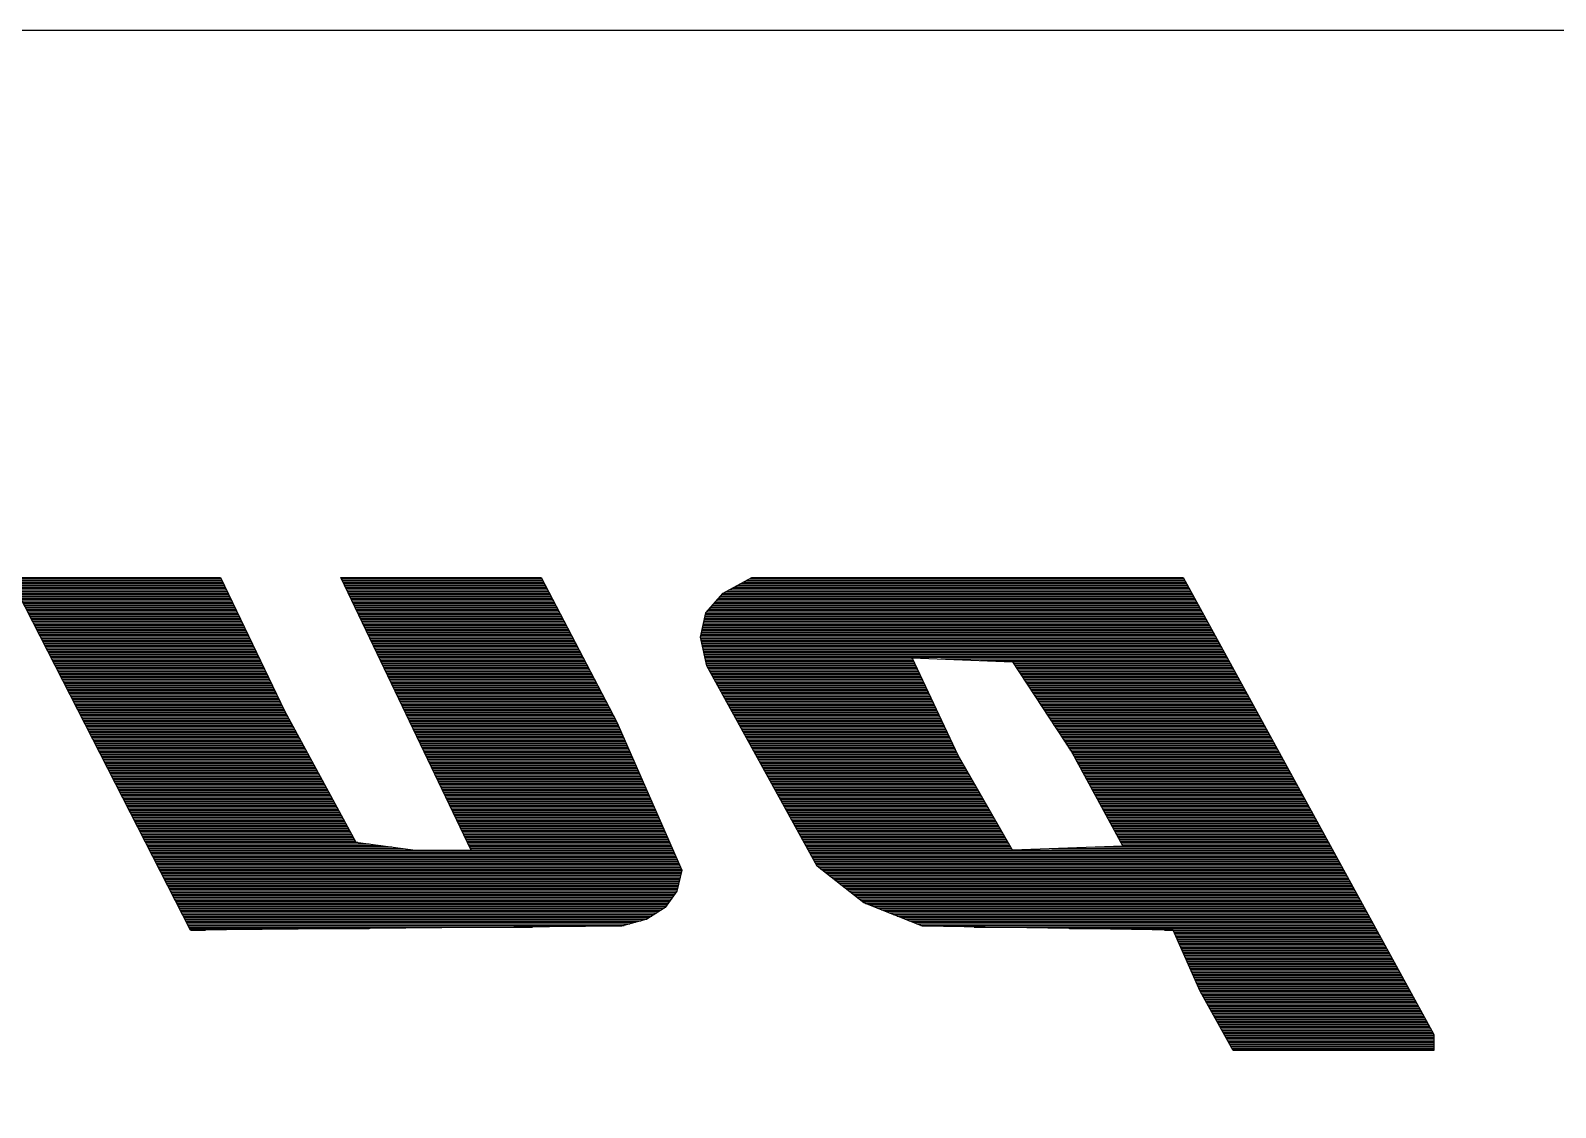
# Model space of a CAD drawing. Extents: x -25 to 108, y -8 to 51.
# Drawn here: x 42.394 to 46.741, y 31.929 to 35 of the extents above; entities that cross this region are included whole.
import ezdxf

# ---------------------------------------------------------------- set-up
doc = ezdxf.new("R2010")
doc.units = 0
doc.layers.add('BG_OUTLINE', color=1, linetype='CONTINUOUS')
doc.layers.add('BG_SILKBOTTOM20240221', color=40, linetype='CONTINUOUS')

msp = doc.modelspace()

# ---------------------------------------------------------------- linework, layer by layer
at = {"layer": 'BG_OUTLINE'}
msp.add_lwpolyline([(0.007874, 2.999994, 0.414214), (3.007868, 0), (88.507824, 0, 0.414214), (91.507818, 2.999994), (91.507818, 10.500106), (84.807806, 10.500106), (84.807806, 24.500078), (91.507818, 24.500078), (91.507818, 31.999936, 0.414214), (88.507824, 34.99993), (3.007868, 34.99993, 0.414214), (0.007874, 31.999936), (0.007874, 3.999992)], format="xyb", close=True, dxfattribs=at)
at = {"layer": 'BG_SILKBOTTOM20240221'}
for points in [[(42.335704, 33.440116), (42.935906, 33.440116)], [(42.850308, 32.43453), (42.335704, 33.440116)], [(42.337736, 33.436306), (42.937684, 33.436306)], [(42.340276, 33.431988), (42.939716, 33.431988)], [(42.935906, 33.440116), (43.118024, 33.060386)], [(43.27906, 33.440116), (43.850306, 33.440116)], [(43.650408, 32.663384), (43.27906, 33.440116)], [(43.281092, 33.436306), (43.852084, 33.436306)], [(43.283124, 33.431988), (43.85437, 33.431988)], [(43.850306, 33.440116), (44.065444, 33.027874)], [(44.368466, 33.395666), (44.450508, 33.440116)], [(44.435268, 33.431988), (45.683678, 33.431988)], [(44.44365, 33.436306), (45.681138, 33.436306)], [(44.450508, 33.440116), (45.679614, 33.440116)], [(45.679614, 33.440116), (46.394116, 32.137858)], [(42.342308, 33.427416), (42.941748, 33.427416)], [(42.344594, 33.423098), (42.944034, 33.423098)], [(42.347134, 33.418526), (42.946066, 33.418526)], [(42.349166, 33.413954), (42.948098, 33.413954)], [(42.351452, 33.409636), (42.95013, 33.409636)], [(42.353992, 33.405064), (42.95267, 33.405064)], [(42.356024, 33.400746), (42.954702, 33.400746)], [(42.358564, 33.396174), (42.956734, 33.396174)], [(42.360596, 33.391602), (42.95902, 33.391602)], [(42.362882, 33.387284), (42.961052, 33.387284)], [(43.285156, 33.427416), (43.85691, 33.427416)], [(43.287442, 33.423098), (43.858942, 33.423098)], [(43.289474, 33.418526), (43.861228, 33.418526)], [(43.291506, 33.413954), (43.863768, 33.413954)], [(43.293538, 33.409636), (43.866308, 33.409636)], [(43.296078, 33.405064), (43.86834, 33.405064)], [(43.29811, 33.400746), (43.870626, 33.400746)], [(43.300142, 33.396174), (43.873166, 33.396174)], [(43.302174, 33.391602), (43.875452, 33.391602)], [(43.30446, 33.387284), (43.877484, 33.387284)], [(44.319698, 33.339278), (44.368466, 33.395666)], [(44.360846, 33.387284), (45.708316, 33.387284)], [(44.36491, 33.391602), (45.70603, 33.391602)], [(44.368974, 33.396174), (45.70349, 33.396174)], [(44.377356, 33.400746), (45.701204, 33.400746)], [(44.385484, 33.405064), (45.698664, 33.405064)], [(44.39412, 33.409636), (45.696124, 33.409636)], [(44.402248, 33.413954), (45.693838, 33.413954)], [(44.410376, 33.418526), (45.691298, 33.418526)], [(44.419012, 33.423098), (45.689012, 33.423098)], [(44.42714, 33.427416), (45.686472, 33.427416)], [(42.365422, 33.382712), (42.963084, 33.382712)], [(42.367454, 33.378394), (42.965116, 33.378394)], [(42.36974, 33.373822), (42.967656, 33.373822)], [(42.37228, 33.36925), (42.969688, 33.36925)], [(42.374312, 33.364932), (42.97172, 33.364932)], [(42.376852, 33.36036), (42.97426, 33.36036)], [(42.378884, 33.356042), (42.976292, 33.356042)], [(42.38117, 33.35147), (42.978324, 33.35147)], [(42.38371, 33.346898), (42.980356, 33.346898)], [(43.306492, 33.382712), (43.880024, 33.382712)], [(43.308524, 33.378394), (43.882564, 33.378394)], [(43.310556, 33.373822), (43.88485, 33.373822)], [(43.313096, 33.36925), (43.886882, 33.36925)], [(43.315128, 33.364932), (43.889422, 33.364932)], [(43.31716, 33.36036), (43.891708, 33.36036)], [(43.3197, 33.356042), (43.89374, 33.356042)], [(43.321732, 33.35147), (43.89628, 33.35147)], [(43.323764, 33.346898), (43.89882, 33.346898)], [(44.326302, 33.346898), (45.730414, 33.346898)], [(44.329858, 33.35147), (45.727874, 33.35147)], [(44.333922, 33.356042), (45.725588, 33.356042)], [(44.337732, 33.36036), (45.723048, 33.36036)], [(44.341796, 33.364932), (45.720508, 33.364932)], [(44.345352, 33.36925), (45.718222, 33.36925)], [(44.349416, 33.373822), (45.715682, 33.373822)], [(44.352972, 33.378394), (45.713396, 33.378394)], [(44.357036, 33.382712), (45.710856, 33.382712)], [(42.385742, 33.34258), (42.982642, 33.34258)], [(42.388028, 33.338008), (42.984674, 33.338008)], [(42.390568, 33.33369), (42.986706, 33.33369)], [(42.3926, 33.329118), (42.988738, 33.329118)], [(42.39514, 33.324546), (42.991278, 33.324546)], [(42.397172, 33.320228), (42.99331, 33.320228)], [(42.399458, 33.315656), (42.995342, 33.315656)], [(42.401998, 33.311338), (42.997628, 33.311338)], [(42.40403, 33.306766), (42.99966, 33.306766)], [(42.406316, 33.302194), (43.001692, 33.302194)], [(43.325796, 33.34258), (43.901106, 33.34258)], [(43.328082, 33.338008), (43.903138, 33.338008)], [(43.330114, 33.33369), (43.905678, 33.33369)], [(43.332146, 33.329118), (43.907964, 33.329118)], [(43.334178, 33.324546), (43.910504, 33.324546)], [(43.336718, 33.320228), (43.912536, 33.320228)], [(43.33875, 33.315656), (43.915076, 33.315656)], [(43.340782, 33.311338), (43.917362, 33.311338)], [(43.342814, 33.306766), (43.919902, 33.306766)], [(43.3451, 33.302194), (43.921934, 33.302194)], [(44.304204, 33.27019), (44.319698, 33.339278)], [(44.311316, 33.302194), (45.755052, 33.302194)], [(44.312332, 33.306766), (45.752258, 33.306766)], [(44.313348, 33.311338), (45.749972, 33.311338)], [(44.314364, 33.315656), (45.747432, 33.315656)], [(44.31538, 33.320228), (45.744892, 33.320228)], [(44.316142, 33.324546), (45.742606, 33.324546)], [(44.317412, 33.329118), (45.740066, 33.329118)], [(44.318174, 33.33369), (45.73778, 33.33369)], [(44.319444, 33.338008), (45.73524, 33.338008)], [(44.322238, 33.34258), (45.7327, 33.34258)], [(42.408856, 33.297876), (43.003724, 33.297876)], [(42.410888, 33.293304), (43.006264, 33.293304)], [(42.413428, 33.288986), (43.008296, 33.288986)], [(42.41546, 33.284414), (43.010328, 33.284414)], [(42.417746, 33.279842), (43.01236, 33.279842)], [(42.420286, 33.275524), (43.0149, 33.275524)], [(42.422318, 33.270952), (43.016932, 33.270952)], [(42.424604, 33.266634), (43.018964, 33.266634)], [(42.427144, 33.262062), (43.02125, 33.262062)], [(42.429176, 33.25749), (43.023282, 33.25749)], [(43.347132, 33.297876), (43.92422, 33.297876)], [(43.349164, 33.293304), (43.92676, 33.293304)], [(43.351196, 33.288986), (43.9293, 33.288986)], [(43.353736, 33.284414), (43.931332, 33.284414)], [(43.355768, 33.279842), (43.933618, 33.279842)], [(43.3578, 33.275524), (43.936158, 33.275524)], [(43.359832, 33.270952), (43.938444, 33.270952)], [(43.362372, 33.266634), (43.940476, 33.266634)], [(43.364404, 33.262062), (43.943016, 33.262062)], [(43.366436, 33.25749), (43.945556, 33.25749)], [(44.304204, 33.270952), (45.772324, 33.270952)], [(44.322238, 33.18891), (44.304204, 33.27019)], [(44.30522, 33.275524), (45.769784, 33.275524)], [(44.30522, 33.266634), (45.77461, 33.266634)], [(44.306236, 33.279842), (45.767244, 33.279842)], [(44.306236, 33.262062), (45.77715, 33.262062)], [(44.307252, 33.284414), (45.764958, 33.284414)], [(44.307252, 33.25749), (45.779436, 33.25749)], [(44.308268, 33.288986), (45.762418, 33.288986)], [(44.309284, 33.293304), (45.760132, 33.293304)], [(44.3103, 33.297876), (45.757592, 33.297876)], [(42.431716, 33.253172), (43.025314, 33.253172)], [(42.434002, 33.2486), (43.027346, 33.2486)], [(42.436034, 33.244282), (43.029886, 33.244282)], [(42.438574, 33.23971), (43.031918, 33.23971)], [(42.440606, 33.235138), (43.03395, 33.235138)], [(42.442892, 33.23082), (43.036236, 33.23082)], [(42.445432, 33.226248), (43.038268, 33.226248)], [(42.447464, 33.22193), (43.0403, 33.22193)], [(42.450004, 33.217358), (43.042332, 33.217358)], [(42.45229, 33.212786), (43.044872, 33.212786)], [(43.368722, 33.253172), (43.947588, 33.253172)], [(43.370754, 33.2486), (43.949874, 33.2486)], [(43.372786, 33.244282), (43.952414, 33.244282)], [(43.374818, 33.23971), (43.9547, 33.23971)], [(43.377358, 33.235138), (43.956732, 33.235138)], [(43.37939, 33.23082), (43.959272, 33.23082)], [(43.381422, 33.226248), (43.961812, 33.226248)], [(43.383454, 33.22193), (43.964098, 33.22193)], [(43.38574, 33.217358), (43.96613, 33.217358)], [(43.387772, 33.212786), (43.96867, 33.212786)], [(44.308268, 33.253172), (45.781976, 33.253172)], [(44.309284, 33.2486), (45.784516, 33.2486)], [(44.3103, 33.244282), (45.786802, 33.244282)], [(44.311316, 33.23971), (45.789342, 33.23971)], [(44.312078, 33.235138), (45.791628, 33.235138)], [(44.313348, 33.23082), (45.794168, 33.23082)], [(44.31411, 33.226248), (45.796708, 33.226248)], [(44.31538, 33.22193), (45.798994, 33.22193)], [(44.316142, 33.217358), (45.801534, 33.217358)], [(44.317412, 33.212786), (45.80382, 33.212786)], [(42.454322, 33.208468), (43.046904, 33.208468)], [(42.456862, 33.203896), (43.048936, 33.203896)], [(42.458894, 33.199578), (43.050968, 33.199578)], [(42.46118, 33.195006), (43.053508, 33.195006)], [(42.46372, 33.190434), (43.05554, 33.190434)], [(42.465752, 33.186116), (43.057572, 33.186116)], [(42.468292, 33.181544), (43.059858, 33.181544)], [(42.470578, 33.177226), (43.06189, 33.177226)], [(42.47261, 33.172654), (43.063922, 33.172654)], [(43.389804, 33.208468), (43.970956, 33.208468)], [(43.391836, 33.203896), (43.973496, 33.203896)], [(43.394376, 33.199578), (43.975528, 33.199578)], [(43.396408, 33.195006), (43.978068, 33.195006)], [(43.39844, 33.190434), (43.980354, 33.190434)], [(43.400472, 33.186116), (43.982894, 33.186116)], [(43.403012, 33.181544), (43.984926, 33.181544)], [(43.405044, 33.177226), (43.987212, 33.177226)], [(43.407076, 33.172654), (43.989752, 33.172654)], [(44.318174, 33.208468), (44.909486, 33.208468)], [(44.318936, 33.203896), (44.911518, 33.203896)], [(44.320206, 33.199578), (44.913804, 33.199578)], [(44.320968, 33.195006), (44.915836, 33.195006)], [(44.322238, 33.190434), (44.917868, 33.190434)], [(44.636436, 32.61741), (44.322238, 33.18891)], [(44.323762, 33.186116), (44.9199, 33.186116)], [(44.326302, 33.181544), (44.921932, 33.181544)], [(44.328588, 33.177226), (44.923964, 33.177226)], [(44.331128, 33.172654), (44.925996, 33.172654)], [(44.907708, 33.21177), (45.193458, 33.20034)], [(45.038264, 32.932878), (44.907708, 33.21177)], [(44.988988, 33.208468), (45.80636, 33.208468)], [(45.101764, 33.203896), (45.8089, 33.203896)], [(45.193458, 33.20034), (45.362114, 32.942276)], [(45.193966, 33.199578), (45.811186, 33.199578)], [(45.19676, 33.195006), (45.813726, 33.195006)], [(45.199554, 33.190434), (45.816012, 33.190434)], [(45.202348, 33.186116), (45.818552, 33.186116)], [(45.20565, 33.181544), (45.821092, 33.181544)], [(45.208444, 33.177226), (45.823886, 33.177226)], [(45.211492, 33.172654), (45.826172, 33.172654)], [(42.47515, 33.168082), (43.065954, 33.168082)], [(42.477182, 33.163764), (43.068494, 33.163764)], [(42.479468, 33.159192), (43.070526, 33.159192)], [(42.482008, 33.154874), (43.072558, 33.154874)], [(42.48404, 33.150302), (43.07459, 33.150302)], [(42.48658, 33.14573), (43.076876, 33.14573)], [(42.488866, 33.141412), (43.078908, 33.141412)], [(42.490898, 33.13684), (43.08094, 33.13684)], [(42.493438, 33.132522), (43.08348, 33.132522)], [(42.495724, 33.12795), (43.085512, 33.12795)], [(43.409108, 33.168082), (43.992292, 33.168082)], [(43.411394, 33.163764), (43.994324, 33.163764)], [(43.413426, 33.159192), (43.99661, 33.159192)], [(43.415458, 33.154874), (43.99915, 33.154874)], [(43.417998, 33.150302), (44.001182, 33.150302)], [(43.42003, 33.14573), (44.003468, 33.14573)], [(43.422062, 33.141412), (44.006008, 33.141412)], [(43.424094, 33.13684), (44.008548, 33.13684)], [(43.42638, 33.132522), (44.01058, 33.132522)], [(43.428412, 33.12795), (44.012866, 33.12795)], [(44.333922, 33.168082), (44.928536, 33.168082)], [(44.336462, 33.163764), (44.930568, 33.163764)], [(44.338748, 33.159192), (44.9326, 33.159192)], [(44.341288, 33.154874), (44.934632, 33.154874)], [(44.343828, 33.150302), (44.936664, 33.150302)], [(44.346114, 33.14573), (44.938696, 33.14573)], [(44.348654, 33.141412), (44.940728, 33.141412)], [(44.35094, 33.13684), (44.943268, 33.13684)], [(44.35348, 33.132522), (44.9453, 33.132522)], [(44.35602, 33.12795), (44.947332, 33.12795)], [(45.214286, 33.168082), (45.828712, 33.168082)], [(45.21708, 33.163764), (45.831252, 33.163764)], [(45.220382, 33.159192), (45.833538, 33.159192)], [(45.223176, 33.154874), (45.836078, 33.154874)], [(45.22597, 33.150302), (45.838364, 33.150302)], [(45.228764, 33.14573), (45.840904, 33.14573)], [(45.231812, 33.141412), (45.843444, 33.141412)], [(45.234606, 33.13684), (45.84573, 33.13684)], [(45.237908, 33.132522), (45.84827, 33.132522)], [(45.240702, 33.12795), (45.850556, 33.12795)], [(42.497756, 33.123378), (43.087544, 33.123378)], [(42.500296, 33.11906), (43.089576, 33.11906)], [(42.502328, 33.114488), (43.092116, 33.114488)], [(42.504868, 33.11017), (43.094148, 33.11017)], [(42.507154, 33.105598), (43.09618, 33.105598)], [(42.509186, 33.101026), (43.098466, 33.101026)], [(42.511726, 33.096708), (43.100498, 33.096708)], [(42.514012, 33.092136), (43.10253, 33.092136)], [(42.516044, 33.087818), (43.104562, 33.087818)], [(42.518584, 33.083246), (43.107102, 33.083246)], [(43.430444, 33.123378), (44.015406, 33.123378)], [(43.432476, 33.11906), (44.017692, 33.11906)], [(43.435016, 33.114488), (44.019724, 33.114488)], [(43.437048, 33.11017), (44.022264, 33.11017)], [(43.43908, 33.105598), (44.024804, 33.105598)], [(43.441112, 33.101026), (44.02709, 33.101026)], [(43.443652, 33.096708), (44.029122, 33.096708)], [(43.445684, 33.092136), (44.031662, 33.092136)], [(43.447716, 33.087818), (44.033948, 33.087818)], [(43.449748, 33.083246), (44.036488, 33.083246)], [(44.358306, 33.123378), (44.949364, 33.123378)], [(44.360846, 33.11906), (44.951396, 33.11906)], [(44.363132, 33.114488), (44.953428, 33.114488)], [(44.365672, 33.11017), (44.95546, 33.11017)], [(44.368212, 33.105598), (44.957746, 33.105598)], [(44.370498, 33.101026), (44.959778, 33.101026)], [(44.373038, 33.096708), (44.96181, 33.096708)], [(44.375324, 33.092136), (44.963842, 33.092136)], [(44.377864, 33.087818), (44.965874, 33.087818)], [(44.380404, 33.083246), (44.967906, 33.083246)], [(45.243496, 33.123378), (45.853096, 33.123378)], [(45.24629, 33.11906), (45.855636, 33.11906)], [(45.249084, 33.114488), (45.857922, 33.114488)], [(45.252386, 33.11017), (45.860462, 33.11017)], [(45.25518, 33.105598), (45.862748, 33.105598)], [(45.258228, 33.101026), (45.865288, 33.101026)], [(45.261022, 33.096708), (45.867828, 33.096708)], [(45.263816, 33.092136), (45.870114, 33.092136)], [(45.267118, 33.087818), (45.872654, 33.087818)], [(45.269912, 33.083246), (45.87494, 33.083246)], [(42.520616, 33.078674), (43.109134, 33.078674)], [(42.523156, 33.074356), (43.111166, 33.074356)], [(42.525442, 33.069784), (43.113198, 33.069784)], [(42.527474, 33.065466), (43.115484, 33.065466)], [(42.530014, 33.060894), (43.117516, 33.060894)], [(42.5323, 33.056322), (43.120056, 33.056322)], [(42.534332, 33.052004), (43.122596, 33.052004)], [(42.536872, 33.047432), (43.124882, 33.047432)], [(42.538904, 33.043114), (43.127422, 33.043114)], [(43.118024, 33.060386), (43.321732, 32.686244)], [(43.452034, 33.078674), (44.03852, 33.078674)], [(43.454066, 33.074356), (44.04106, 33.074356)], [(43.456098, 33.069784), (44.043346, 33.069784)], [(43.45813, 33.065466), (44.045886, 33.065466)], [(43.46067, 33.060894), (44.047918, 33.060894)], [(43.462702, 33.056322), (44.050204, 33.056322)], [(43.464734, 33.052004), (44.052744, 33.052004)], [(43.46702, 33.047432), (44.054776, 33.047432)], [(43.469052, 33.043114), (44.057316, 33.043114)], [(44.38269, 33.078674), (44.970446, 33.078674)], [(44.385484, 33.074356), (44.972478, 33.074356)], [(44.388024, 33.069784), (44.97451, 33.069784)], [(44.390564, 33.065466), (44.976542, 33.065466)], [(44.39285, 33.060894), (44.978574, 33.060894)], [(44.39539, 33.056322), (44.980606, 33.056322)], [(44.397676, 33.052004), (44.982638, 33.052004)], [(44.400216, 33.047432), (44.984924, 33.047432)], [(44.402756, 33.043114), (44.986956, 33.043114)], [(45.272706, 33.078674), (45.87748, 33.078674)], [(45.2755, 33.074356), (45.88002, 33.074356)], [(45.278548, 33.069784), (45.882306, 33.069784)], [(45.281342, 33.065466), (45.884846, 33.065466)], [(45.284644, 33.060894), (45.887132, 33.060894)], [(45.287438, 33.056322), (45.889672, 33.056322)], [(45.290232, 33.052004), (45.892212, 33.052004)], [(45.293026, 33.047432), (45.895006, 33.047432)], [(45.29582, 33.043114), (45.897292, 33.043114)], [(42.541444, 33.038542), (43.129708, 33.038542)], [(42.54373, 33.03397), (43.132248, 33.03397)], [(42.545762, 33.029652), (43.134788, 33.029652)], [(42.548302, 33.02508), (43.137074, 33.02508)], [(42.550588, 33.020762), (43.139614, 33.020762)], [(42.55262, 33.01619), (43.1419, 33.01619)], [(42.55516, 33.011618), (43.14444, 33.011618)], [(42.557192, 33.0073), (43.14698, 33.0073)], [(42.559732, 33.002728), (43.149266, 33.002728)], [(42.562018, 32.99841), (43.151806, 32.99841)], [(43.471084, 33.038542), (44.059602, 33.038542)], [(43.473116, 33.03397), (44.062142, 33.03397)], [(43.475656, 33.029652), (44.064174, 33.029652)], [(43.477688, 33.02508), (44.06646, 33.02508)], [(43.47972, 33.020762), (44.068238, 33.020762)], [(43.481752, 33.01619), (44.07027, 33.01619)], [(43.484292, 33.011618), (44.072302, 33.011618)], [(43.486324, 33.0073), (44.074334, 33.0073)], [(43.488356, 33.002728), (44.076366, 33.002728)], [(43.490388, 32.99841), (44.078398, 32.99841)], [(44.065444, 33.027874), (44.25061, 32.606234)], [(44.405042, 33.038542), (44.988988, 33.038542)], [(44.407582, 33.03397), (44.99102, 33.03397)], [(44.409868, 33.029652), (44.993052, 33.029652)], [(44.412408, 33.02508), (44.995084, 33.02508)], [(44.414948, 33.020762), (44.997116, 33.020762)], [(44.417234, 33.01619), (44.999656, 33.01619)], [(44.419774, 33.011618), (45.001688, 33.011618)], [(44.42206, 33.0073), (45.00372, 33.0073)], [(44.4246, 33.002728), (45.005752, 33.002728)], [(44.42714, 32.99841), (45.007784, 32.99841)], [(45.299122, 33.038542), (45.899832, 33.038542)], [(45.301916, 33.03397), (45.902372, 33.03397)], [(45.304964, 33.029652), (45.904658, 33.029652)], [(45.307758, 33.02508), (45.907198, 33.02508)], [(45.310552, 33.020762), (45.909484, 33.020762)], [(45.313854, 33.01619), (45.912024, 33.01619)], [(45.316648, 33.011618), (45.914564, 33.011618)], [(45.319442, 33.0073), (45.91685, 33.0073)], [(45.322236, 33.002728), (45.91939, 33.002728)], [(45.325284, 32.99841), (45.921676, 32.99841)], [(42.56405, 32.993838), (43.154092, 32.993838)], [(42.56659, 32.989266), (43.156632, 32.989266)], [(42.568876, 32.984948), (43.159172, 32.984948)], [(42.570908, 32.980376), (43.161458, 32.980376)], [(42.573448, 32.976058), (43.163998, 32.976058)], [(42.575988, 32.971486), (43.166284, 32.971486)], [(42.57802, 32.966914), (43.168824, 32.966914)], [(42.580306, 32.962596), (43.171364, 32.962596)], [(42.582338, 32.958024), (43.17365, 32.958024)], [(42.584878, 32.953706), (43.17619, 32.953706)], [(43.492674, 32.993838), (44.079922, 32.993838)], [(43.494706, 32.989266), (44.081954, 32.989266)], [(43.496738, 32.984948), (44.083986, 32.984948)], [(43.49877, 32.980376), (44.086018, 32.980376)], [(43.50131, 32.976058), (44.08805, 32.976058)], [(43.503342, 32.971486), (44.090082, 32.971486)], [(43.505374, 32.966914), (44.09186, 32.966914)], [(43.507406, 32.962596), (44.093892, 32.962596)], [(43.509692, 32.958024), (44.095924, 32.958024)], [(43.511724, 32.953706), (44.097956, 32.953706)], [(44.429426, 32.993838), (45.009816, 32.993838)], [(44.431966, 32.989266), (45.011848, 32.989266)], [(44.434252, 32.984948), (45.014388, 32.984948)], [(44.4373, 32.980376), (45.01642, 32.980376)], [(44.439586, 32.976058), (45.018452, 32.976058)], [(44.442126, 32.971486), (45.020484, 32.971486)], [(44.444412, 32.966914), (45.022516, 32.966914)], [(44.446952, 32.962596), (45.024548, 32.962596)], [(44.449492, 32.958024), (45.02658, 32.958024)], [(44.451778, 32.953706), (45.028866, 32.953706)], [(45.328332, 32.993838), (45.924216, 32.993838)], [(45.33138, 32.989266), (45.926756, 32.989266)], [(45.334174, 32.984948), (45.929042, 32.984948)], [(45.336968, 32.980376), (45.931582, 32.980376)], [(45.339762, 32.976058), (45.933868, 32.976058)], [(45.342556, 32.971486), (45.936408, 32.971486)], [(45.345858, 32.966914), (45.938948, 32.966914)], [(45.348652, 32.962596), (45.941234, 32.962596)], [(45.3517, 32.958024), (45.943774, 32.958024)], [(45.354494, 32.953706), (45.94606, 32.953706)], [(42.587164, 32.949134), (43.178476, 32.949134)], [(42.589196, 32.944562), (43.181016, 32.944562)], [(42.591736, 32.940244), (43.183556, 32.940244)], [(42.594276, 32.935672), (43.185842, 32.935672)], [(42.596308, 32.931354), (43.187874, 32.931354)], [(42.598594, 32.926782), (43.190414, 32.926782)], [(42.600626, 32.92221), (43.1927, 32.92221)], [(42.603166, 32.917892), (43.19524, 32.917892)], [(42.605452, 32.91332), (43.19778, 32.91332)], [(42.607484, 32.909002), (43.200066, 32.909002)], [(43.513756, 32.949134), (44.099988, 32.949134)], [(43.516296, 32.944562), (44.10202, 32.944562)], [(43.518328, 32.940244), (44.103544, 32.940244)], [(43.52036, 32.935672), (44.105576, 32.935672)], [(43.522392, 32.931354), (44.107608, 32.931354)], [(43.524932, 32.926782), (44.10964, 32.926782)], [(43.526964, 32.92221), (44.111672, 32.92221)], [(43.528996, 32.917892), (44.113704, 32.917892)], [(43.531028, 32.91332), (44.115228, 32.91332)], [(43.533314, 32.909002), (44.11726, 32.909002)], [(44.454318, 32.949134), (45.030898, 32.949134)], [(44.456604, 32.944562), (45.03293, 32.944562)], [(44.459144, 32.940244), (45.034962, 32.940244)], [(44.461684, 32.935672), (45.036994, 32.935672)], [(44.46397, 32.931354), (45.039534, 32.931354)], [(44.46651, 32.926782), (45.04182, 32.926782)], [(44.468796, 32.92221), (45.04436, 32.92221)], [(44.471336, 32.917892), (45.047154, 32.917892)], [(44.473876, 32.91332), (45.049694, 32.91332)], [(44.476162, 32.909002), (45.05198, 32.909002)], [(45.193458, 32.663384), (45.038264, 32.932878)], [(45.357288, 32.949134), (45.9486, 32.949134)], [(45.36059, 32.944562), (45.95114, 32.944562)], [(45.362114, 32.942276), (45.508164, 32.674814)], [(45.362876, 32.940244), (45.953426, 32.940244)], [(45.365416, 32.935672), (45.955966, 32.935672)], [(45.367956, 32.931354), (45.958252, 32.931354)], [(45.370242, 32.926782), (45.960792, 32.926782)], [(45.372782, 32.92221), (45.963586, 32.92221)], [(45.375068, 32.917892), (45.966126, 32.917892)], [(45.377608, 32.91332), (45.968412, 32.91332)], [(45.380148, 32.909002), (45.970952, 32.909002)], [(42.610024, 32.90443), (43.202606, 32.90443)], [(42.612564, 32.899858), (43.204892, 32.899858)], [(42.614596, 32.89554), (43.207432, 32.89554)], [(42.616882, 32.890968), (43.209972, 32.890968)], [(42.618914, 32.88665), (43.212258, 32.88665)], [(42.621454, 32.882078), (43.214798, 32.882078)], [(42.62374, 32.877506), (43.217084, 32.877506)], [(42.625772, 32.873188), (43.219624, 32.873188)], [(42.628312, 32.868616), (43.222164, 32.868616)], [(43.535346, 32.90443), (44.119292, 32.90443)], [(43.537378, 32.899858), (44.121324, 32.899858)], [(43.53941, 32.89554), (44.123356, 32.89554)], [(43.54195, 32.890968), (44.125388, 32.890968)], [(43.543982, 32.88665), (44.127166, 32.88665)], [(43.546014, 32.882078), (44.129198, 32.882078)], [(43.548046, 32.877506), (44.13123, 32.877506)], [(43.550332, 32.873188), (44.133262, 32.873188)], [(43.552364, 32.868616), (44.135294, 32.868616)], [(44.478702, 32.90443), (45.055028, 32.90443)], [(44.480988, 32.899858), (45.057314, 32.899858)], [(44.483528, 32.89554), (45.060108, 32.89554)], [(44.486068, 32.890968), (45.062648, 32.890968)], [(44.488862, 32.88665), (45.065188, 32.88665)], [(44.491148, 32.882078), (45.067982, 32.882078)], [(44.493688, 32.877506), (45.070268, 32.877506)], [(44.496228, 32.873188), (45.072808, 32.873188)], [(44.498514, 32.868616), (45.075602, 32.868616)], [(45.382434, 32.90443), (45.973492, 32.90443)], [(45.384974, 32.899858), (45.975778, 32.899858)], [(45.38726, 32.89554), (45.978318, 32.89554)], [(45.3898, 32.890968), (45.980604, 32.890968)], [(45.39234, 32.88665), (45.983144, 32.88665)], [(45.394626, 32.882078), (45.985684, 32.882078)], [(45.397166, 32.877506), (45.98797, 32.877506)], [(45.399452, 32.873188), (45.99051, 32.873188)], [(45.401992, 32.868616), (45.992796, 32.868616)], [(42.630852, 32.864298), (43.22445, 32.864298)], [(42.632884, 32.859726), (43.22699, 32.859726)], [(42.63517, 32.855154), (43.229276, 32.855154)], [(42.637202, 32.850836), (43.231816, 32.850836)], [(42.639742, 32.846264), (43.234356, 32.846264)], [(42.642028, 32.841946), (43.236642, 32.841946)], [(42.64406, 32.837374), (43.239182, 32.837374)], [(42.6466, 32.832802), (43.241468, 32.832802)], [(42.64914, 32.828484), (43.244008, 32.828484)], [(42.651172, 32.823912), (43.246548, 32.823912)], [(43.554396, 32.864298), (44.137326, 32.864298)], [(43.556428, 32.859726), (44.13885, 32.859726)], [(43.558968, 32.855154), (44.140882, 32.855154)], [(43.561, 32.850836), (44.142914, 32.850836)], [(43.563032, 32.846264), (44.144946, 32.846264)], [(43.565572, 32.841946), (44.146978, 32.841946)], [(43.567604, 32.837374), (44.14901, 32.837374)], [(43.569636, 32.832802), (44.150788, 32.832802)], [(43.571668, 32.828484), (44.15282, 32.828484)], [(43.573954, 32.823912), (44.154852, 32.823912)], [(44.501054, 32.864298), (45.078142, 32.864298)], [(44.50334, 32.859726), (45.080428, 32.859726)], [(44.50588, 32.855154), (45.083476, 32.855154)], [(44.50842, 32.850836), (45.085762, 32.850836)], [(44.510706, 32.846264), (45.088302, 32.846264)], [(44.513246, 32.841946), (45.091096, 32.841946)], [(44.515532, 32.837374), (45.093636, 32.837374)], [(44.518072, 32.832802), (45.095922, 32.832802)], [(44.520612, 32.828484), (45.098716, 32.828484)], [(44.522898, 32.823912), (45.101256, 32.823912)], [(45.404532, 32.864298), (45.995336, 32.864298)], [(45.406818, 32.859726), (45.997876, 32.859726)], [(45.409358, 32.855154), (46.000162, 32.855154)], [(45.411644, 32.850836), (46.002702, 32.850836)], [(45.414184, 32.846264), (46.004988, 32.846264)], [(45.416724, 32.841946), (46.007528, 32.841946)], [(45.41901, 32.837374), (46.010068, 32.837374)], [(45.42155, 32.832802), (46.012354, 32.832802)], [(45.423836, 32.828484), (46.014894, 32.828484)], [(45.426376, 32.823912), (46.01718, 32.823912)], [(42.653458, 32.819594), (43.248834, 32.819594)], [(42.655998, 32.815022), (43.251374, 32.815022)], [(42.65803, 32.81045), (43.25366, 32.81045)], [(42.660316, 32.806132), (43.2562, 32.806132)], [(42.662348, 32.80156), (43.25874, 32.80156)], [(42.664888, 32.797242), (43.261026, 32.797242)], [(42.667428, 32.79267), (43.263566, 32.79267)], [(42.66946, 32.788098), (43.265852, 32.788098)], [(42.671746, 32.78378), (43.268392, 32.78378)], [(42.674286, 32.779208), (43.270932, 32.779208)], [(43.575986, 32.819594), (44.156884, 32.819594)], [(43.578018, 32.815022), (44.158916, 32.815022)], [(43.58005, 32.81045), (44.160948, 32.81045)], [(43.58259, 32.806132), (44.162472, 32.806132)], [(43.584622, 32.80156), (44.164504, 32.80156)], [(43.586654, 32.797242), (44.166536, 32.797242)], [(43.588686, 32.79267), (44.168568, 32.79267)], [(43.590972, 32.788098), (44.1706, 32.788098)], [(43.593004, 32.78378), (44.172632, 32.78378)], [(43.595036, 32.779208), (44.174156, 32.779208)], [(44.525438, 32.819594), (45.103796, 32.819594)], [(44.527724, 32.815022), (45.10659, 32.815022)], [(44.530264, 32.81045), (45.108876, 32.81045)], [(44.532804, 32.806132), (45.111416, 32.806132)], [(44.53509, 32.80156), (45.11421, 32.80156)], [(44.53763, 32.797242), (45.11675, 32.797242)], [(44.540424, 32.79267), (45.119036, 32.79267)], [(44.542964, 32.788098), (45.122084, 32.788098)], [(44.54525, 32.78378), (45.12437, 32.78378)], [(44.54779, 32.779208), (45.12691, 32.779208)], [(45.428916, 32.819594), (46.01972, 32.819594)], [(45.431202, 32.815022), (46.02226, 32.815022)], [(45.433742, 32.81045), (46.024546, 32.81045)], [(45.436028, 32.806132), (46.027086, 32.806132)], [(45.438568, 32.80156), (46.029372, 32.80156)], [(45.441108, 32.797242), (46.03242, 32.797242)], [(45.443394, 32.79267), (46.034706, 32.79267)], [(45.445934, 32.788098), (46.037246, 32.788098)], [(45.44822, 32.78378), (46.039532, 32.78378)], [(45.45076, 32.779208), (46.042072, 32.779208)], [(42.676318, 32.77489), (43.273218, 32.77489)], [(42.678604, 32.770318), (43.275758, 32.770318)], [(42.680636, 32.765746), (43.278044, 32.765746)], [(42.683176, 32.761428), (43.280584, 32.761428)], [(42.685716, 32.756856), (43.283124, 32.756856)], [(42.687748, 32.752538), (43.28541, 32.752538)], [(42.690034, 32.747966), (43.28795, 32.747966)], [(42.692574, 32.743394), (43.290236, 32.743394)], [(42.694606, 32.739076), (43.292776, 32.739076)], [(42.696892, 32.734504), (43.295316, 32.734504)], [(43.597068, 32.77489), (44.176188, 32.77489)], [(43.599608, 32.770318), (44.17822, 32.770318)], [(43.60164, 32.765746), (44.180252, 32.765746)], [(43.603672, 32.761428), (44.182284, 32.761428)], [(43.605704, 32.756856), (44.184316, 32.756856)], [(43.608244, 32.752538), (44.186094, 32.752538)], [(43.610276, 32.747966), (44.188126, 32.747966)], [(43.612308, 32.743394), (44.190158, 32.743394)], [(43.614594, 32.739076), (44.19219, 32.739076)], [(43.616626, 32.734504), (44.194222, 32.734504)], [(44.550076, 32.77489), (45.129704, 32.77489)], [(44.552616, 32.770318), (45.132244, 32.770318)], [(44.555156, 32.765746), (45.13453, 32.765746)], [(44.557442, 32.761428), (45.137324, 32.761428)], [(44.559982, 32.756856), (45.139864, 32.756856)], [(44.562268, 32.752538), (45.142404, 32.752538)], [(44.564808, 32.747966), (45.145198, 32.747966)], [(44.567348, 32.743394), (45.147484, 32.743394)], [(44.569634, 32.739076), (45.150024, 32.739076)], [(44.572174, 32.734504), (45.152818, 32.734504)], [(45.4533, 32.77489), (46.044612, 32.77489)], [(45.455586, 32.770318), (46.046898, 32.770318)], [(45.458126, 32.765746), (46.049438, 32.765746)], [(45.460412, 32.761428), (46.051724, 32.761428)], [(45.462952, 32.756856), (46.054264, 32.756856)], [(45.465492, 32.752538), (46.056804, 32.752538)], [(45.467778, 32.747966), (46.05909, 32.747966)], [(45.470318, 32.743394), (46.06163, 32.743394)], [(45.472604, 32.739076), (46.063916, 32.739076)], [(45.475144, 32.734504), (46.066456, 32.734504)], [(42.698924, 32.730186), (43.297602, 32.730186)], [(42.701464, 32.725614), (43.300142, 32.725614)], [(42.704004, 32.721042), (43.302428, 32.721042)], [(42.706036, 32.716724), (43.304968, 32.716724)], [(42.708322, 32.712152), (43.307508, 32.712152)], [(42.710862, 32.707834), (43.309794, 32.707834)], [(42.712894, 32.703262), (43.312334, 32.703262)], [(42.71518, 32.69869), (43.31462, 32.69869)], [(42.71772, 32.694372), (43.31716, 32.694372)], [(43.618658, 32.730186), (44.196254, 32.730186)], [(43.62069, 32.725614), (44.197778, 32.725614)], [(43.62323, 32.721042), (44.19981, 32.721042)], [(43.625262, 32.716724), (44.201842, 32.716724)], [(43.627294, 32.712152), (44.203874, 32.712152)], [(43.629326, 32.707834), (44.205906, 32.707834)], [(43.631612, 32.703262), (44.207938, 32.703262)], [(43.633644, 32.69869), (44.209716, 32.69869)], [(43.635676, 32.694372), (44.211748, 32.694372)], [(44.57446, 32.730186), (45.155358, 32.730186)], [(44.577, 32.725614), (45.157644, 32.725614)], [(44.57954, 32.721042), (45.160692, 32.721042)], [(44.581826, 32.716724), (45.162978, 32.716724)], [(44.584366, 32.712152), (45.165518, 32.712152)], [(44.586652, 32.707834), (45.168312, 32.707834)], [(44.589192, 32.703262), (45.170852, 32.703262)], [(44.591986, 32.69869), (45.173138, 32.69869)], [(44.594526, 32.694372), (45.175932, 32.694372)], [(45.477684, 32.730186), (46.068996, 32.730186)], [(45.47997, 32.725614), (46.071282, 32.725614)], [(45.48251, 32.721042), (46.073822, 32.721042)], [(45.484796, 32.716724), (46.076108, 32.716724)], [(45.487336, 32.712152), (46.078648, 32.712152)], [(45.489876, 32.707834), (46.081188, 32.707834)], [(45.492162, 32.703262), (46.083474, 32.703262)], [(45.494702, 32.69869), (46.086014, 32.69869)], [(45.496988, 32.694372), (46.0883, 32.694372)], [(42.719752, 32.6898), (43.3197, 32.6898)], [(42.722292, 32.685482), (43.32732, 32.685482)], [(42.724324, 32.68091), (43.359832, 32.68091)], [(42.72661, 32.676338), (43.392344, 32.676338)], [(42.72915, 32.67202), (43.424348, 32.67202)], [(42.731182, 32.667448), (43.45686, 32.667448)], [(42.733468, 32.66313), (44.225464, 32.66313)], [(42.736008, 32.658558), (44.227496, 32.658558)], [(42.73804, 32.653986), (44.229528, 32.653986)], [(42.74058, 32.649668), (44.231052, 32.649668)], [(43.321732, 32.686244), (43.483784, 32.663892)], [(43.483784, 32.663892), (43.650408, 32.663384)], [(43.637708, 32.6898), (44.21378, 32.6898)], [(43.640248, 32.685482), (44.215812, 32.685482)], [(43.64228, 32.68091), (44.217844, 32.68091)], [(43.644312, 32.676338), (44.219876, 32.676338)], [(43.646344, 32.67202), (44.2214, 32.67202)], [(43.648884, 32.667448), (44.223432, 32.667448)], [(44.596812, 32.6898), (45.178472, 32.6898)], [(44.599352, 32.685482), (45.181012, 32.685482)], [(44.601892, 32.68091), (45.183806, 32.68091)], [(44.604178, 32.676338), (45.186092, 32.676338)], [(44.606718, 32.67202), (45.188632, 32.67202)], [(44.609004, 32.667448), (45.191426, 32.667448)], [(44.611544, 32.66313), (46.105826, 32.66313)], [(44.614084, 32.658558), (46.108366, 32.658558)], [(44.61637, 32.653986), (46.110652, 32.653986)], [(44.61891, 32.649668), (46.113192, 32.649668)], [(45.508164, 32.674814), (45.193458, 32.663384)], [(45.30598, 32.667448), (46.10354, 32.667448)], [(45.429678, 32.67202), (46.101, 32.67202)], [(45.499528, 32.6898), (46.09084, 32.6898)], [(45.502068, 32.685482), (46.09338, 32.685482)], [(45.504354, 32.68091), (46.095666, 32.68091)], [(45.506894, 32.676338), (46.098206, 32.676338)], [(42.742612, 32.645096), (44.233084, 32.645096)], [(42.744898, 32.640778), (44.235116, 32.640778)], [(42.747438, 32.636206), (44.237148, 32.636206)], [(42.74947, 32.631634), (44.23918, 32.631634)], [(42.751756, 32.627316), (44.241212, 32.627316)], [(42.754296, 32.622744), (44.24299, 32.622744)], [(42.756328, 32.618426), (44.245022, 32.618426)], [(42.758868, 32.613854), (44.247054, 32.613854)], [(42.7609, 32.609282), (44.249086, 32.609282)], [(42.763186, 32.604964), (44.25061, 32.604964)], [(44.25061, 32.606234), (44.236386, 32.54629)], [(44.621196, 32.645096), (46.115732, 32.645096)], [(44.623736, 32.640778), (46.118018, 32.640778)], [(44.626276, 32.636206), (46.120558, 32.636206)], [(44.628562, 32.631634), (46.122844, 32.631634)], [(44.631102, 32.627316), (46.125384, 32.627316)], [(44.633388, 32.622744), (46.127924, 32.622744)], [(44.635928, 32.618426), (46.13021, 32.618426)], [(44.769532, 32.513016), (44.636436, 32.61741)], [(44.641262, 32.613854), (46.13275, 32.613854)], [(44.64685, 32.609282), (46.135036, 32.609282)], [(44.652692, 32.604964), (46.137576, 32.604964)], [(42.765726, 32.600392), (44.24934, 32.600392)], [(42.767758, 32.596074), (44.248578, 32.596074)], [(42.770044, 32.591502), (44.247308, 32.591502)], [(42.772584, 32.58693), (44.246292, 32.58693)], [(42.774616, 32.582612), (44.245276, 32.582612)], [(42.777156, 32.57804), (44.24426, 32.57804)], [(42.779188, 32.573722), (44.24299, 32.573722)], [(42.781474, 32.56915), (44.242228, 32.56915)], [(42.784014, 32.564578), (44.240958, 32.564578)], [(44.65828, 32.600392), (46.140116, 32.600392)], [(44.663868, 32.596074), (46.142402, 32.596074)], [(44.66971, 32.591502), (46.144942, 32.591502)], [(44.675298, 32.58693), (46.147228, 32.58693)], [(44.68114, 32.582612), (46.149768, 32.582612)], [(44.686728, 32.57804), (46.152308, 32.57804)], [(44.692316, 32.573722), (46.154594, 32.573722)], [(44.698158, 32.56915), (46.157134, 32.56915)], [(44.703746, 32.564578), (46.15942, 32.564578)], [(42.786046, 32.56026), (44.240196, 32.56026)], [(42.788332, 32.555688), (44.238926, 32.555688)], [(42.790872, 32.55137), (44.237656, 32.55137)], [(42.792904, 32.546798), (44.236894, 32.546798)], [(42.795444, 32.542226), (44.233592, 32.542226)], [(42.79773, 32.537908), (44.230798, 32.537908)], [(42.799762, 32.533336), (44.227496, 32.533336)], [(42.802302, 32.529018), (44.224194, 32.529018)], [(42.804334, 32.524446), (44.220892, 32.524446)], [(42.80662, 32.519874), (44.217844, 32.519874)], [(44.236386, 32.54629), (44.203112, 32.499554)], [(44.709588, 32.56026), (46.16196, 32.56026)], [(44.715176, 32.555688), (46.1645, 32.555688)], [(44.721272, 32.55137), (46.166786, 32.55137)], [(44.72686, 32.546798), (46.16958, 32.546798)], [(44.732702, 32.542226), (46.17212, 32.542226)], [(44.73829, 32.537908), (46.17466, 32.537908)], [(44.744132, 32.533336), (46.176946, 32.533336)], [(44.74972, 32.529018), (46.179486, 32.529018)], [(44.755308, 32.524446), (46.181772, 32.524446)], [(44.76115, 32.519874), (46.184312, 32.519874)], [(42.80916, 32.515556), (44.214542, 32.515556)], [(42.811192, 32.510984), (44.21124, 32.510984)], [(42.813732, 32.506666), (44.208446, 32.506666)], [(42.816018, 32.502094), (44.205144, 32.502094)], [(42.81805, 32.497522), (44.200318, 32.497522)], [(42.82059, 32.493204), (44.192952, 32.493204)], [(42.822622, 32.488632), (44.186094, 32.488632)], [(42.824908, 32.484314), (44.179236, 32.484314)], [(42.827448, 32.479742), (44.17187, 32.479742)], [(42.82948, 32.47517), (44.165012, 32.47517)], [(44.203112, 32.499554), (44.150788, 32.46628)], [(44.766738, 32.515556), (46.186852, 32.515556)], [(44.936664, 32.446468), (44.769532, 32.513016)], [(44.774866, 32.510984), (46.189138, 32.510984)], [(44.786296, 32.506666), (46.191678, 32.506666)], [(44.797218, 32.502094), (46.193964, 32.502094)], [(44.808648, 32.497522), (46.196504, 32.497522)], [(44.81957, 32.493204), (46.199044, 32.493204)], [(44.831, 32.488632), (46.20133, 32.488632)], [(44.841922, 32.484314), (46.20387, 32.484314)], [(44.853352, 32.479742), (46.206156, 32.479742)], [(44.864782, 32.47517), (46.208696, 32.47517)], [(42.83202, 32.470852), (44.1579, 32.470852)], [(42.834306, 32.46628), (44.150788, 32.46628)], [(42.836338, 32.461962), (44.134786, 32.461962)], [(42.838878, 32.45739), (44.11853, 32.45739)], [(42.84091, 32.452818), (44.102782, 32.452818)], [(42.843196, 32.4485), (44.086526, 32.4485)], [(42.845736, 32.443928), (43.82516, 32.443928)], [(42.847768, 32.43961), (43.35907, 32.43961)], [(44.07916, 32.446468), (42.850308, 32.43453)], [(42.850308, 32.435038), (42.89298, 32.435038)], [(44.150788, 32.46628), (44.07916, 32.446468)], [(44.875704, 32.470852), (46.211236, 32.470852)], [(44.887134, 32.46628), (46.213522, 32.46628)], [(44.898056, 32.461962), (46.216062, 32.461962)], [(44.909486, 32.45739), (46.218348, 32.45739)], [(44.920408, 32.452818), (46.220888, 32.452818)], [(44.931838, 32.4485), (46.223428, 32.4485)], [(45.651166, 32.43453), (44.936664, 32.446468)], [(45.084492, 32.443928), (46.225714, 32.443928)], [(45.355764, 32.43961), (46.228254, 32.43961)], [(45.626782, 32.435038), (46.23054, 32.435038)], [(45.728382, 32.260794), (45.651166, 32.43453)], [(45.653198, 32.430466), (46.23308, 32.430466)], [(45.65523, 32.426148), (46.23562, 32.426148)], [(45.657262, 32.421576), (46.238414, 32.421576)], [(45.659294, 32.417258), (46.2407, 32.417258)], [(45.660818, 32.412686), (46.24324, 32.412686)], [(45.66285, 32.408114), (46.24578, 32.408114)], [(45.664882, 32.403796), (46.248066, 32.403796)], [(45.666914, 32.399224), (46.250606, 32.399224)], [(45.668946, 32.394906), (46.252892, 32.394906)], [(45.670978, 32.390334), (46.255432, 32.390334)], [(45.67301, 32.385762), (46.257972, 32.385762)], [(45.675042, 32.381444), (46.260258, 32.381444)], [(45.677074, 32.376872), (46.262798, 32.376872)], [(45.678852, 32.372554), (46.265084, 32.372554)], [(45.680884, 32.367982), (46.267624, 32.367982)], [(45.682916, 32.36341), (46.270164, 32.36341)], [(45.684948, 32.359092), (46.27245, 32.359092)], [(45.68698, 32.35452), (46.27499, 32.35452)], [(45.689012, 32.350202), (46.277276, 32.350202)], [(45.691044, 32.34563), (46.279816, 32.34563)], [(45.693076, 32.341058), (46.282356, 32.341058)], [(45.6946, 32.33674), (46.284642, 32.33674)], [(45.696632, 32.332168), (46.287182, 32.332168)], [(45.698664, 32.32785), (46.289468, 32.32785)], [(45.700696, 32.323278), (46.292008, 32.323278)], [(45.702728, 32.318706), (46.294548, 32.318706)], [(45.70476, 32.314388), (46.296834, 32.314388)], [(45.706792, 32.309816), (46.299374, 32.309816)], [(45.708824, 32.305498), (46.30166, 32.305498)], [(45.710856, 32.300926), (46.3042, 32.300926)], [(45.71238, 32.296354), (46.306994, 32.296354)], [(45.714412, 32.292036), (46.309534, 32.292036)], [(45.716444, 32.287464), (46.31182, 32.287464)], [(45.718476, 32.283146), (46.31436, 32.283146)], [(45.720508, 32.278574), (46.3169, 32.278574)], [(45.72254, 32.274002), (46.319186, 32.274002)], [(45.724572, 32.269684), (46.321726, 32.269684)], [(45.726604, 32.265112), (46.324012, 32.265112)], [(45.728382, 32.260794), (46.326552, 32.260794)], [(45.822616, 32.092138), (45.728382, 32.260794)], [(45.731176, 32.256222), (46.329092, 32.256222)], [(45.733716, 32.25165), (46.331378, 32.25165)], [(45.736002, 32.247332), (46.333918, 32.247332)], [(45.738542, 32.24276), (46.336204, 32.24276)], [(45.740828, 32.238442), (46.338744, 32.238442)], [(45.743368, 32.23387), (46.341284, 32.23387)], [(45.746162, 32.229298), (46.34357, 32.229298)], [(45.748702, 32.22498), (46.34611, 32.22498)], [(45.750988, 32.220408), (46.348396, 32.220408)], [(45.753528, 32.21609), (46.350936, 32.21609)], [(45.756068, 32.211518), (46.353476, 32.211518)], [(45.758354, 32.206946), (46.355762, 32.206946)], [(45.760894, 32.202628), (46.358302, 32.202628)], [(45.763688, 32.198056), (46.360588, 32.198056)], [(45.766228, 32.193738), (46.363128, 32.193738)], [(45.768514, 32.189166), (46.365668, 32.189166)], [(45.771054, 32.184594), (46.367954, 32.184594)], [(45.77334, 32.180276), (46.370494, 32.180276)], [(45.77588, 32.175704), (46.37278, 32.175704)], [(45.77842, 32.171386), (46.375828, 32.171386)], [(45.781214, 32.166814), (46.378114, 32.166814)], [(45.7835, 32.162242), (46.380654, 32.162242)], [(45.78604, 32.157924), (46.38294, 32.157924)], [(45.78858, 32.153352), (46.38548, 32.153352)], [(45.790866, 32.149034), (46.38802, 32.149034)], [(45.793406, 32.144462), (46.390306, 32.144462)], [(45.7962, 32.13989), (46.392846, 32.13989)], [(45.79874, 32.135572), (46.394116, 32.135572)], [(45.801026, 32.131), (46.394116, 32.131)], [(45.803566, 32.126682), (46.394116, 32.126682)], [(46.394116, 32.137858), (46.394116, 32.092138)], [(45.805852, 32.12211), (46.394116, 32.12211)], [(45.808392, 32.117538), (46.394116, 32.117538)], [(45.810932, 32.11322), (46.394116, 32.11322)], [(45.813726, 32.108648), (46.394116, 32.108648)], [(45.816012, 32.10433), (46.394116, 32.10433)], [(45.818552, 32.099758), (46.394116, 32.099758)], [(45.821092, 32.095186), (46.394116, 32.095186)], [(46.394116, 32.092138), (45.822616, 32.092138)]]:
    msp.add_lwpolyline(points, dxfattribs=at)

doc.saveas('drawing.dxf')
